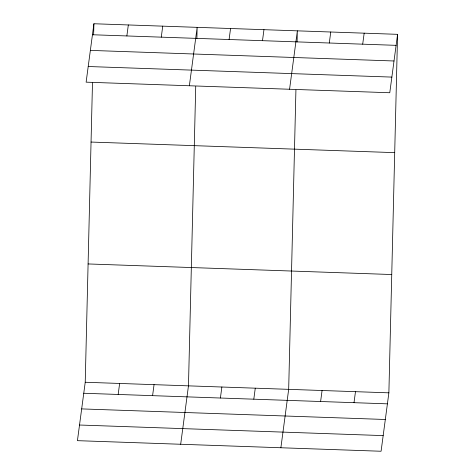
<?xml version="1.0" encoding="UTF-8"?>
<svg xmlns="http://www.w3.org/2000/svg" width="475" height="475" viewBox="0 0 475 475"><rect width="100%" height="100%" fill="white"/><g stroke="black" fill="none" stroke-linecap="round" stroke-linejoin="round"><path stroke-width="0.71" d="M397.569 34.337L389.773 92.744L86.123 82.163L93.913 23.75L397.569 34.337L388.877 392.837L381.087 451.25L77.431 440.663L85.227 382.256L92.482 82.905M93.646 34.841L93.913 23.75M195.724 86.503L188.468 385.854L180.678 444.262M196.888 38.439L197.155 27.348L189.365 85.761M295.925 89.995L288.675 389.346L280.879 447.759M297.095 41.931L297.362 30.839L289.566 89.252M126.861 35.952L128.327 24.949M161.274 37.151L162.741 26.149M118.174 394.458L119.641 383.456M152.588 395.657L154.054 384.655M229.092 39.514L230.559 28.512M262.491 40.684L263.957 29.676M220.4 398.02L221.873 387.018M253.804 399.184L255.271 388.182M329.294 43.011L330.76 32.009M362.698 44.175L364.165 33.173M320.607 401.517L322.074 390.509M354.012 402.681L355.478 391.673M92.447 34.752L396.097 45.339M90.357 50.397L394.012 60.984M88.207 66.518L391.857 77.098M91.046 142.055L394.701 152.641M88.095 263.946L391.744 274.532M85.227 382.256L388.877 392.837M83.76 393.258L387.41 403.845M81.67 408.904L385.326 419.49M79.521 425.018L383.171 435.605"/></g></svg>
